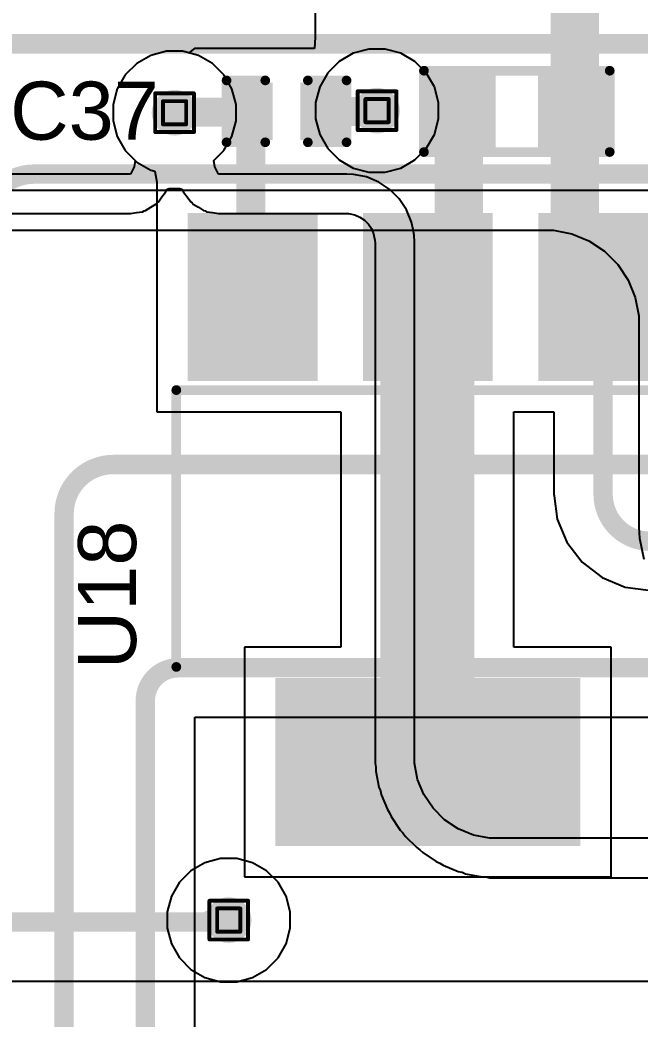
# Model space of a CAD drawing. Header units: inches. Extents: x -5 to 230, y -4 to 159.
# Drawn here: x 35.18 to 43.32, y 53.25 to 66.37 of the extents above; entities that cross this region are included whole.
import ezdxf

# ---------------------------------------------------------------- set-up
doc = ezdxf.new("R2010")
doc.units = ezdxf.units.IN
for name, color, linetype in [('Bottom Layer', 5, 'Continuous'), ('Drill Drawing', 1, 'Continuous'), ('Layer 1', 16, 'Continuous'), ('Layer 2', 76, 'Continuous'), ('Top Layer', 1, 'Continuous'), ('Top Overlay', 2, 'Continuous'), ('Top Paste', 8, 'Continuous'), ('Top Solder', 216, 'Continuous'), ('Via Holes', 16, 'Continuous')]:
    doc.layers.add(name, color=color, linetype=linetype)
doc.styles.add('Arial', font='', dxfattribs={"height": 0.2})
doc.styles.get('Arial').set_extended_font_data('Arial')

# ---------------------------------------------------------------- blocks, each defined once
blk = doc.blocks.new('SOT__223_58')
at = {"layer": 'Top Layer'}
for points in [[(-1.9, 4.05), (1.9, 4.05), (1.9, 2.05), (-1.9, 2.05)], [(-3.05, -2.05), (-1.55, -2.05), (-1.55, -4.05), (-3.05, -4.05)], [(-0.75, -2.05), (0.75, -2.05), (0.75, -4.05), (-0.75, -4.05)], [(1.55, -2.05), (3.05, -2.05), (3.05, -4.05), (1.55, -4.05)]]:
    blk.add_hatch(color=1, dxfattribs=at).paths.add_polyline_path(points)
at = {"layer": 'Top Paste'}
for points in [[(-1.9, 4.05), (1.9, 4.05), (1.9, 2.05), (-1.9, 2.05)], [(-3.05, -2.05), (-1.55, -2.05), (-1.55, -4.05), (-3.05, -4.05)], [(-0.75, -2.05), (0.75, -2.05), (0.75, -4.05), (-0.75, -4.05)], [(1.55, -2.05), (3.05, -2.05), (3.05, -4.05), (1.55, -4.05)]]:
    blk.add_hatch(color=8, dxfattribs=at).paths.add_polyline_path(points)
at = {"layer": 'Top Solder'}
for points in [[(-2.002, 4.152), (2.002, 4.152), (2.002, 1.948), (-2.002, 1.948)], [(-3.152, -1.948), (-1.448, -1.948), (-1.448, -4.152), (-3.152, -4.152)], [(-0.852, -1.948), (0.852, -1.948), (0.852, -4.152), (-0.852, -4.152)], [(1.448, -1.948), (3.152, -1.948), (3.152, -4.152), (1.448, -4.152)]]:
    blk.add_hatch(color=216, dxfattribs=at).paths.add_polyline_path(points)
at = {"layer": 'Top Overlay'}
for points in [[(3.302, 1.803, 0.127, 0.127, 0), (-3.302, 1.803, 0.127, 0.127, 0)], [(-3.302, 1.803, 0.127, 0.127, 0), (-3.302, -1.829, 0.127, 0.127, 0)], [(3.302, 1.803, 0.127, 0.127, 0), (3.302, -1.829, 0.127, 0.127, 0)], [(3.302, -1.829, 0.127, 0.127, 0), (-3.302, -1.829, 0.127, 0.127, 0)], [(-3.226, -3.073, 0.2, 0.2, 0), (-3.353, -2.946, 0.2, 0.2, 0)], [(-3.353, -2.946, 0.2, 0.2, 0), (-3.353, -3.2, 0.2, 0.2, 0)], [(-3.226, -3.073, 0.2, 0.2, 0), (-3.353, -3.2, 0.2, 0.2, 0)]]:
    blk.add_lwpolyline(points, format="xyseb", dxfattribs=at)
for points in [[(-3.334, 1.803, 0.0635, 0.0635, 1), (-3.27, 1.803, 0.0635, 0.0635, 1)], [(-3.334, 1.803, 0.0635, 0.0635, 1), (-3.27, 1.803, 0.0635, 0.0635, 1)], [(3.27, 1.803, 0.0635, 0.0635, 1), (3.334, 1.803, 0.0635, 0.0635, 1)], [(3.27, 1.803, 0.0635, 0.0635, 1), (3.334, 1.803, 0.0635, 0.0635, 1)], [(-3.334, -1.829, 0.0635, 0.0635, 1), (-3.27, -1.829, 0.0635, 0.0635, 1)], [(-3.334, -1.829, 0.0635, 0.0635, 1), (-3.27, -1.829, 0.0635, 0.0635, 1)], [(3.27, -1.829, 0.0635, 0.0635, 1), (3.334, -1.829, 0.0635, 0.0635, 1)], [(3.27, -1.829, 0.0635, 0.0635, 1), (3.334, -1.829, 0.0635, 0.0635, 1)], [(-3.403, -2.946, 0.1, 0.1, 1), (-3.303, -2.946, 0.1, 0.1, 1)], [(-3.403, -2.946, 0.1, 0.1, 1), (-3.303, -2.946, 0.1, 0.1, 1)], [(-3.276, -3.073, 0.1, 0.1, 1), (-3.176, -3.073, 0.1, 0.1, 1)], [(-3.276, -3.073, 0.1, 0.1, 1), (-3.176, -3.073, 0.1, 0.1, 1)], [(-3.403, -3.2, 0.1, 0.1, 1), (-3.303, -3.2, 0.1, 0.1, 1)], [(-3.403, -3.2, 0.1, 0.1, 1), (-3.303, -3.2, 0.1, 0.1, 1)]]:
    blk.add_lwpolyline(points, format="xyseb", close=True, dxfattribs=at)
blk = doc.blocks.new('R___0603_101')
at = {"layer": 'Top Layer'}
for points in [[(-0.381, 0.4445), (-0.381, -0.4445), (-1.143, -0.4445), (-1.143, 0.4445)], [(1.143, 0.4445), (1.143, -0.4445), (0.381, -0.4445), (0.381, 0.4445)]]:
    blk.add_hatch(color=1, dxfattribs=at).paths.add_polyline_path(points)
at = {"layer": 'Top Paste'}
for points in [[(-0.381, 0.4445), (-0.381, -0.4445), (-1.143, -0.4445), (-1.143, 0.4445)], [(1.143, 0.4445), (1.143, -0.4445), (0.381, -0.4445), (0.381, 0.4445)]]:
    blk.add_hatch(color=8, dxfattribs=at).paths.add_polyline_path(points)
at = {"layer": 'Top Solder'}
for points in [[(-0.2794, 0.5461), (-0.2794, -0.5461), (-1.2446, -0.5461), (-1.2446, 0.5461)], [(1.2446, 0.5461), (1.2446, -0.5461), (0.2794, -0.5461), (0.2794, 0.5461)]]:
    blk.add_hatch(color=216, dxfattribs=at).paths.add_polyline_path(points)
at = {"layer": 'Top Overlay'}
for points in [[(-1.2192, -0.5334, 0.127, 0.127, 0), (-1.2192, 0.5334, 0.127, 0.127, 0)], [(-1.2192, 0.5334, 0.127, 0.127, 0), (1.2192, 0.5334, 0.127, 0.127, 0)], [(1.2192, -0.5334, 0.127, 0.127, 0), (1.2192, 0.5334, 0.127, 0.127, 0)], [(-1.2192, -0.5334, 0.127, 0.127, 0), (1.2192, -0.5334, 0.127, 0.127, 0)]]:
    blk.add_lwpolyline(points, format="xyseb", dxfattribs=at)
for points in [[(-1.25095, 0.5334, 0.0635, 0.0635, 1), (-1.18745, 0.5334, 0.0635, 0.0635, 1)], [(-1.25095, 0.5334, 0.0635, 0.0635, 1), (-1.18745, 0.5334, 0.0635, 0.0635, 1)], [(1.18745, 0.5334, 0.0635, 0.0635, 1), (1.25095, 0.5334, 0.0635, 0.0635, 1)], [(1.18745, 0.5334, 0.0635, 0.0635, 1), (1.25095, 0.5334, 0.0635, 0.0635, 1)], [(-1.25095, -0.5334, 0.0635, 0.0635, 1), (-1.18745, -0.5334, 0.0635, 0.0635, 1)], [(-1.25095, -0.5334, 0.0635, 0.0635, 1), (-1.18745, -0.5334, 0.0635, 0.0635, 1)], [(1.18745, -0.5334, 0.0635, 0.0635, 1), (1.25095, -0.5334, 0.0635, 0.0635, 1)], [(1.18745, -0.5334, 0.0635, 0.0635, 1), (1.25095, -0.5334, 0.0635, 0.0635, 1)]]:
    blk.add_lwpolyline(points, format="xyseb", close=True, dxfattribs=at)
blk = doc.blocks.new('C___0402_226')
at = {"layer": 'Top Layer'}
for points in [[(-0.699, -0.318), (-0.699, 0.318), (-0.241, 0.318), (-0.241, -0.318)], [(0.241, -0.318), (0.241, 0.318), (0.699, 0.318), (0.699, -0.318)]]:
    blk.add_hatch(color=1, dxfattribs=at).paths.add_polyline_path(points)
at = {"layer": 'Top Paste'}
for points in [[(-0.699, -0.318), (-0.699, 0.318), (-0.241, 0.318), (-0.241, -0.318)], [(0.241, -0.318), (0.241, 0.318), (0.699, 0.318), (0.699, -0.318)]]:
    blk.add_hatch(color=8, dxfattribs=at).paths.add_polyline_path(points)
at = {"layer": 'Top Solder'}
for points in [[(-0.758, -0.377), (-0.758, 0.377), (-0.181, 0.377), (-0.181, -0.377)], [(0.181, -0.377), (0.181, 0.377), (0.758, 0.377), (0.758, -0.377)]]:
    blk.add_hatch(color=216, dxfattribs=at).paths.add_polyline_path(points)
at = {"layer": 'Top Overlay'}
for points in [[(-0.787, -0.406, 0.127, 0.127, 0), (-0.787, 0.406, 0.127, 0.127, 0)], [(-0.787, 0.406, 0.127, 0.127, 0), (-0.279, 0.406, 0.127, 0.127, 0)], [(0.279, 0.406, 0.127, 0.127, 0), (0.787, 0.406, 0.127, 0.127, 0)], [(0.787, -0.406, 0.127, 0.127, 0), (0.787, 0.406, 0.127, 0.127, 0)], [(-0.787, -0.406, 0.127, 0.127, 0), (-0.279, -0.406, 0.127, 0.127, 0)], [(0.279, -0.406, 0.127, 0.127, 0), (0.787, -0.406, 0.127, 0.127, 0)]]:
    blk.add_lwpolyline(points, format="xyseb", dxfattribs=at)
for points in [[(-0.819, 0.406, 0.0635, 0.0635, 1), (-0.756, 0.406, 0.0635, 0.0635, 1)], [(-0.819, 0.406, 0.0635, 0.0635, 1), (-0.756, 0.406, 0.0635, 0.0635, 1)], [(-0.311, 0.406, 0.0635, 0.0635, 1), (-0.248, 0.406, 0.0635, 0.0635, 1)], [(0.248, 0.406, 0.0635, 0.0635, 1), (0.311, 0.406, 0.0635, 0.0635, 1)], [(0.756, 0.406, 0.0635, 0.0635, 1), (0.819, 0.406, 0.0635, 0.0635, 1)], [(0.756, 0.406, 0.0635, 0.0635, 1), (0.819, 0.406, 0.0635, 0.0635, 1)], [(-0.819, -0.406, 0.0635, 0.0635, 1), (-0.756, -0.406, 0.0635, 0.0635, 1)], [(-0.819, -0.406, 0.0635, 0.0635, 1), (-0.756, -0.406, 0.0635, 0.0635, 1)], [(-0.311, -0.406, 0.0635, 0.0635, 1), (-0.248, -0.406, 0.0635, 0.0635, 1)], [(0.248, -0.406, 0.0635, 0.0635, 1), (0.311, -0.406, 0.0635, 0.0635, 1)], [(0.756, -0.406, 0.0635, 0.0635, 1), (0.819, -0.406, 0.0635, 0.0635, 1)], [(0.756, -0.406, 0.0635, 0.0635, 1), (0.819, -0.406, 0.0635, 0.0635, 1)]]:
    blk.add_lwpolyline(points, format="xyseb", close=True, dxfattribs=at)

msp = doc.modelspace()

# ---------------------------------------------------------------- hatches: boundary and pattern name
at = {"layer": 'Bottom Layer'}
h = msp.add_hatch(color=5, dxfattribs=at)
edge = h.paths.add_edge_path()
edge.add_arc((39.869, 65.178), 0.3, 0, 360)
h = msp.add_hatch(color=5, dxfattribs=at)
edge = h.paths.add_edge_path()
edge.add_arc((37.211, 65.151), 0.3, 0, 360)
h = msp.add_hatch(color=5, dxfattribs=at)
edge = h.paths.add_edge_path()
edge.add_arc((37.922, 54.559), 0.3, 0, 360)
at = {"layer": 'Layer 1'}
h = msp.add_hatch(color=16, dxfattribs=at)
edge = h.paths.add_edge_path()
edge.add_arc((39.869, 65.178), 0.3, 0, 360)
h = msp.add_hatch(color=16, dxfattribs=at)
edge = h.paths.add_edge_path()
edge.add_arc((37.211, 65.151), 0.3, 0, 360)
h = msp.add_hatch(color=16, dxfattribs=at)
edge = h.paths.add_edge_path()
edge.add_arc((37.922, 54.559), 0.3, 0, 360)
at = {"layer": 'Layer 2'}
h = msp.add_hatch(color=76, dxfattribs=at)
edge = h.paths.add_edge_path()
edge.add_arc((39.869, 65.178), 0.3, 0, 360)
h = msp.add_hatch(color=76, dxfattribs=at)
edge = h.paths.add_edge_path()
edge.add_arc((37.211, 65.151), 0.3, 0, 360)
h = msp.add_hatch(color=76, dxfattribs=at)
edge = h.paths.add_edge_path()
edge.add_arc((37.922, 54.559), 0.3, 0, 360)
at = {"layer": 'Top Layer'}
h = msp.add_hatch(color=1, dxfattribs=at)
edge = h.paths.add_edge_path()
edge.add_arc((39.869, 65.178), 0.3, 0, 360)
h = msp.add_hatch(color=1, dxfattribs=at)
edge = h.paths.add_edge_path()
edge.add_arc((37.211, 65.151), 0.3, 0, 360)
msp.add_hatch(color=1, dxfattribs=at).paths.add_polyline_path([(39.911, 56.633), (41.145, 56.633), (41.145, 62.733), (39.911, 62.733)])
h = msp.add_hatch(color=1, dxfattribs=at)
edge = h.paths.add_edge_path()
edge.add_arc((37.922, 54.559), 0.3, 0, 360)
at = {"layer": 'Via Holes'}
h = msp.add_hatch(color=7, dxfattribs=at)
edge = h.paths.add_edge_path()
edge.add_arc((37.211, 65.151), 0.15, 0, 360)
h = msp.add_hatch(color=7, dxfattribs=at)
edge = h.paths.add_edge_path()
edge.add_arc((39.869, 65.178), 0.15, 0, 360)
h = msp.add_hatch(color=7, dxfattribs=at)
edge = h.paths.add_edge_path()
edge.add_arc((37.922, 54.559), 0.15, 0, 360)

# ---------------------------------------------------------------- linework, layer by layer
at = {"layer": 'Bottom Layer'}
for p, q in [((37.475, 51.317), (37.475, 57.222)), ((37.475, 57.222), (47.062, 57.222))]:
    msp.add_line(p, q, dxfattribs=at)
for points in [[(34.278, 66.055, 0.254, 0.254, 0), (68.756, 66.055, 0.254, 0.254, 0)], [(34.696, 63.674, 0.254, 0.254, -0.414214), (35.368, 64.346, 0.254, 0.254, 0)], [(35.368, 64.346, 0.254, 0.254, 0), (65.024, 64.346, 0.254, 0.254, 0)], [(35.761, 59.891, 0.254, 0.254, -0.414214), (36.406, 60.536, 0.254, 0.254, 0)], [(36.406, 60.536, 0.254, 0.254, 0), (46.03, 60.536, 0.254, 0.254, 0)], [(35.761, 50.823, 0.254, 0.254, 0), (35.761, 59.891, 0.254, 0.254, 0)], [(36.827, 57.437, 0.254, 0.254, -0.414214), (37.259, 57.869, 0.254, 0.254, 0)], [(37.259, 57.869, 0.254, 0.254, 0), (54.239, 57.869, 0.254, 0.254, 0)], [(36.827, 50.823, 0.254, 0.254, 0), (36.827, 57.437, 0.254, 0.254, 0)]]:
    msp.add_lwpolyline(points, format="xyseb", dxfattribs=at)
for points in [[(35.305, 64.346, 0.127, 0.127, 1), (35.432, 64.346, 0.127, 0.127, 1)], [(35.305, 64.346, 0.127, 0.127, 1), (35.432, 64.346, 0.127, 0.127, 1)], [(36.343, 60.536, 0.127, 0.127, 1), (36.47, 60.536, 0.127, 0.127, 1)], [(36.343, 60.536, 0.127, 0.127, 1), (36.47, 60.536, 0.127, 0.127, 1)], [(35.698, 59.891, 0.127, 0.127, 1), (35.825, 59.891, 0.127, 0.127, 1)], [(35.698, 59.891, 0.127, 0.127, 1), (35.825, 59.891, 0.127, 0.127, 1)], [(37.196, 57.869, 0.127, 0.127, 1), (37.323, 57.869, 0.127, 0.127, 1)], [(37.196, 57.869, 0.127, 0.127, 1), (37.323, 57.869, 0.127, 0.127, 1)], [(36.764, 57.437, 0.127, 0.127, 1), (36.891, 57.437, 0.127, 0.127, 1)], [(36.764, 57.437, 0.127, 0.127, 1), (36.891, 57.437, 0.127, 0.127, 1)]]:
    msp.add_lwpolyline(points, format="xyseb", close=True, dxfattribs=at)
at = {"layer": 'Drill Drawing'}
for points in [[(36.957, 65.405, 0.0508, 0.0508, 0), (37.465, 65.405, 0.0508, 0.0508, 0)], [(36.957, 64.897, 0.0508, 0.0508, 0), (36.957, 65.405, 0.0508, 0.0508, 0)], [(37.465, 64.897, 0.0508, 0.0508, 0), (37.465, 65.405, 0.0508, 0.0508, 0)], [(39.615, 65.432, 0.0508, 0.0508, 0), (40.123, 65.432, 0.0508, 0.0508, 0)], [(39.615, 64.924, 0.0508, 0.0508, 0), (39.615, 65.432, 0.0508, 0.0508, 0)], [(39.716, 65.331, 0.0508, 0.0508, 0), (40.021, 65.331, 0.0508, 0.0508, 0)], [(39.716, 65.026, 0.0508, 0.0508, 0), (39.716, 65.331, 0.0508, 0.0508, 0)], [(40.021, 65.026, 0.0508, 0.0508, 0), (40.021, 65.331, 0.0508, 0.0508, 0)], [(40.123, 64.924, 0.0508, 0.0508, 0), (40.123, 65.432, 0.0508, 0.0508, 0)], [(37.059, 65.303, 0.0508, 0.0508, 0), (37.363, 65.303, 0.0508, 0.0508, 0)], [(37.059, 64.999, 0.0508, 0.0508, 0), (37.059, 65.303, 0.0508, 0.0508, 0)], [(37.363, 64.999, 0.0508, 0.0508, 0), (37.363, 65.303, 0.0508, 0.0508, 0)], [(37.059, 64.999, 0.0508, 0.0508, 0), (37.363, 64.999, 0.0508, 0.0508, 0)], [(39.615, 64.924, 0.0508, 0.0508, 0), (40.123, 64.924, 0.0508, 0.0508, 0)], [(39.716, 65.026, 0.0508, 0.0508, 0), (40.021, 65.026, 0.0508, 0.0508, 0)], [(36.957, 64.897, 0.0508, 0.0508, 0), (37.465, 64.897, 0.0508, 0.0508, 0)], [(37.668, 54.813, 0.0508, 0.0508, 0), (38.176, 54.813, 0.0508, 0.0508, 0)], [(37.668, 54.305, 0.0508, 0.0508, 0), (37.668, 54.813, 0.0508, 0.0508, 0)], [(38.176, 54.305, 0.0508, 0.0508, 0), (38.176, 54.813, 0.0508, 0.0508, 0)], [(37.77, 54.712, 0.0508, 0.0508, 0), (38.075, 54.712, 0.0508, 0.0508, 0)], [(37.77, 54.407, 0.0508, 0.0508, 0), (37.77, 54.712, 0.0508, 0.0508, 0)], [(38.075, 54.407, 0.0508, 0.0508, 0), (38.075, 54.712, 0.0508, 0.0508, 0)], [(37.668, 54.305, 0.0508, 0.0508, 0), (38.176, 54.305, 0.0508, 0.0508, 0)], [(37.77, 54.407, 0.0508, 0.0508, 0), (38.075, 54.407, 0.0508, 0.0508, 0)]]:
    msp.add_lwpolyline(points, format="xyseb", dxfattribs=at)
for points in [[(36.944, 65.405, 0.0254, 0.0254, 1), (36.97, 65.405, 0.0254, 0.0254, 1)], [(36.944, 65.405, 0.0254, 0.0254, 1), (36.97, 65.405, 0.0254, 0.0254, 1)], [(37.452, 65.405, 0.0254, 0.0254, 1), (37.478, 65.405, 0.0254, 0.0254, 1)], [(37.452, 65.405, 0.0254, 0.0254, 1), (37.478, 65.405, 0.0254, 0.0254, 1)], [(39.602, 65.432, 0.0254, 0.0254, 1), (39.628, 65.432, 0.0254, 0.0254, 1)], [(39.602, 65.432, 0.0254, 0.0254, 1), (39.628, 65.432, 0.0254, 0.0254, 1)], [(39.704, 65.331, 0.0254, 0.0254, 1), (39.729, 65.331, 0.0254, 0.0254, 1)], [(39.704, 65.331, 0.0254, 0.0254, 1), (39.729, 65.331, 0.0254, 0.0254, 1)], [(40.009, 65.331, 0.0254, 0.0254, 1), (40.034, 65.331, 0.0254, 0.0254, 1)], [(40.009, 65.331, 0.0254, 0.0254, 1), (40.034, 65.331, 0.0254, 0.0254, 1)], [(40.11, 65.432, 0.0254, 0.0254, 1), (40.136, 65.432, 0.0254, 0.0254, 1)], [(40.11, 65.432, 0.0254, 0.0254, 1), (40.136, 65.432, 0.0254, 0.0254, 1)], [(37.046, 65.303, 0.0254, 0.0254, 1), (37.071, 65.303, 0.0254, 0.0254, 1)], [(37.046, 65.303, 0.0254, 0.0254, 1), (37.071, 65.303, 0.0254, 0.0254, 1)], [(37.351, 65.303, 0.0254, 0.0254, 1), (37.376, 65.303, 0.0254, 0.0254, 1)], [(37.351, 65.303, 0.0254, 0.0254, 1), (37.376, 65.303, 0.0254, 0.0254, 1)], [(37.046, 64.999, 0.0254, 0.0254, 1), (37.071, 64.999, 0.0254, 0.0254, 1)], [(37.046, 64.999, 0.0254, 0.0254, 1), (37.071, 64.999, 0.0254, 0.0254, 1)], [(37.351, 64.999, 0.0254, 0.0254, 1), (37.376, 64.999, 0.0254, 0.0254, 1)], [(37.351, 64.999, 0.0254, 0.0254, 1), (37.376, 64.999, 0.0254, 0.0254, 1)], [(39.602, 64.924, 0.0254, 0.0254, 1), (39.628, 64.924, 0.0254, 0.0254, 1)], [(39.602, 64.924, 0.0254, 0.0254, 1), (39.628, 64.924, 0.0254, 0.0254, 1)], [(39.704, 65.026, 0.0254, 0.0254, 1), (39.729, 65.026, 0.0254, 0.0254, 1)], [(39.704, 65.026, 0.0254, 0.0254, 1), (39.729, 65.026, 0.0254, 0.0254, 1)], [(40.009, 65.026, 0.0254, 0.0254, 1), (40.034, 65.026, 0.0254, 0.0254, 1)], [(40.009, 65.026, 0.0254, 0.0254, 1), (40.034, 65.026, 0.0254, 0.0254, 1)], [(40.11, 64.924, 0.0254, 0.0254, 1), (40.136, 64.924, 0.0254, 0.0254, 1)], [(40.11, 64.924, 0.0254, 0.0254, 1), (40.136, 64.924, 0.0254, 0.0254, 1)], [(36.944, 64.897, 0.0254, 0.0254, 1), (36.97, 64.897, 0.0254, 0.0254, 1)], [(36.944, 64.897, 0.0254, 0.0254, 1), (36.97, 64.897, 0.0254, 0.0254, 1)], [(37.452, 64.897, 0.0254, 0.0254, 1), (37.478, 64.897, 0.0254, 0.0254, 1)], [(37.452, 64.897, 0.0254, 0.0254, 1), (37.478, 64.897, 0.0254, 0.0254, 1)], [(37.656, 54.813, 0.0254, 0.0254, 1), (37.681, 54.813, 0.0254, 0.0254, 1)], [(37.656, 54.813, 0.0254, 0.0254, 1), (37.681, 54.813, 0.0254, 0.0254, 1)], [(38.163, 54.813, 0.0254, 0.0254, 1), (38.189, 54.813, 0.0254, 0.0254, 1)], [(38.163, 54.813, 0.0254, 0.0254, 1), (38.189, 54.813, 0.0254, 0.0254, 1)], [(37.757, 54.712, 0.0254, 0.0254, 1), (37.782, 54.712, 0.0254, 0.0254, 1)], [(37.757, 54.712, 0.0254, 0.0254, 1), (37.782, 54.712, 0.0254, 0.0254, 1)], [(38.062, 54.712, 0.0254, 0.0254, 1), (38.087, 54.712, 0.0254, 0.0254, 1)], [(38.062, 54.712, 0.0254, 0.0254, 1), (38.087, 54.712, 0.0254, 0.0254, 1)], [(37.656, 54.305, 0.0254, 0.0254, 1), (37.681, 54.305, 0.0254, 0.0254, 1)], [(37.656, 54.305, 0.0254, 0.0254, 1), (37.681, 54.305, 0.0254, 0.0254, 1)], [(37.757, 54.407, 0.0254, 0.0254, 1), (37.782, 54.407, 0.0254, 0.0254, 1)], [(37.757, 54.407, 0.0254, 0.0254, 1), (37.782, 54.407, 0.0254, 0.0254, 1)], [(38.062, 54.407, 0.0254, 0.0254, 1), (38.087, 54.407, 0.0254, 0.0254, 1)], [(38.062, 54.407, 0.0254, 0.0254, 1), (38.087, 54.407, 0.0254, 0.0254, 1)], [(38.163, 54.305, 0.0254, 0.0254, 1), (38.189, 54.305, 0.0254, 0.0254, 1)], [(38.163, 54.305, 0.0254, 0.0254, 1), (38.189, 54.305, 0.0254, 0.0254, 1)]]:
    msp.add_lwpolyline(points, format="xyseb", close=True, dxfattribs=at)
at = {"layer": 'Layer 1'}
for p, q in [((36.899, 65.904), (36.715, 65.798)), ((37.105, 65.959), (36.899, 65.904)), ((37.317, 65.959), (37.105, 65.959)), ((37.523, 65.904), (37.317, 65.959)), ((37.707, 65.798), (37.523, 65.904)), ((36.715, 65.798), (36.564, 65.647)), ((37.858, 65.647), (37.707, 65.798)), ((36.564, 65.647), (36.458, 65.463)), ((37.964, 65.463), (37.858, 65.647)), ((36.458, 65.463), (36.403, 65.257)), ((38.019, 65.257), (37.964, 65.463)), ((36.403, 65.257), (36.403, 65.045)), ((38.019, 65.045), (38.019, 65.257)), ((36.403, 65.045), (36.458, 64.839)), ((37.964, 64.839), (38.019, 65.045)), ((36.458, 64.839), (36.564, 64.655)), ((37.858, 64.655), (37.964, 64.839)), ((36.564, 64.655), (36.695, 64.524)), ((37.727, 64.524), (37.858, 64.655)), ((36.682, 64.441), (36.633, 64.346)), ((36.695, 64.524), (36.682, 64.441)), ((37.74, 64.441), (37.727, 64.524)), ((37.789, 64.346), (37.74, 64.441)), ((36.633, 64.346), (-2.982, 64.346)), ((39.472, 64.346), (37.789, 64.346)), ((39.559, 64.342), (39.472, 64.346)), ((39.73, 64.308), (39.559, 64.342)), ((39.891, 64.241), (39.73, 64.308)), ((37.114, 64.148), (37.142, 64.157)), ((37.142, 64.157), (37.28, 64.157)), ((37.28, 64.157), (37.308, 64.148)), ((40.036, 64.145), (39.891, 64.241)), ((36.999, 63.98), (37.044, 64.046)), ((37.044, 64.046), (37.093, 64.109)), ((37.093, 64.109), (37.114, 64.148)), ((37.308, 64.148), (37.329, 64.109)), ((37.329, 64.109), (37.378, 64.046)), ((37.378, 64.046), (37.423, 63.98)), ((40.159, 64.021), (40.036, 64.145)), ((36.831, 63.868), (36.898, 63.912)), ((36.898, 63.912), (36.967, 63.951)), ((36.967, 63.951), (36.981, 63.968)), ((36.981, 63.968), (36.999, 63.98)), ((37.423, 63.98), (37.441, 63.968)), ((37.441, 63.968), (37.455, 63.951)), ((37.455, 63.951), (37.524, 63.912)), ((37.524, 63.912), (37.591, 63.868)), ((40.256, 63.876), (40.159, 64.021)), ((-2.982, 63.828), (36.633, 63.828)), ((36.633, 63.828), (36.711, 63.844)), ((36.711, 63.844), (36.791, 63.853)), ((36.791, 63.853), (36.81, 63.863)), ((36.81, 63.863), (36.831, 63.868)), ((37.591, 63.868), (37.612, 63.863)), ((37.612, 63.863), (37.631, 63.853)), ((37.631, 63.853), (37.711, 63.844)), ((37.711, 63.844), (37.789, 63.828)), ((37.789, 63.828), (39.459, 63.828)), ((39.459, 63.828), (39.495, 63.827)), ((39.495, 63.827), (39.579, 63.81)), ((39.579, 63.81), (39.645, 63.782)), ((39.645, 63.782), (39.705, 63.742)), ((40.322, 63.715), (40.256, 63.876)), ((39.705, 63.742), (39.756, 63.691)), ((39.756, 63.691), (39.797, 63.631)), ((39.797, 63.631), (39.824, 63.564)), ((40.341, 63.621), (40.322, 63.715)), ((39.824, 63.564), (39.833, 63.52)), ((39.833, 63.52), (39.833, 63.52)), ((39.833, 63.52), (39.841, 63.481)), ((40.356, 63.544), (40.341, 63.621)), ((40.361, 63.457), (40.356, 63.544)), ((39.841, 63.481), (39.843, 63.445)), ((39.843, 63.445), (39.843, 56.723)), ((40.361, 56.723), (40.361, 63.457)), ((40.361, 63.457), (40.361, 63.457)), ((40.361, 63.457), (40.361, 63.457)), ((40.361, 63.457), (40.361, 63.457)), ((39.843, 56.723), (39.843, 56.616)), ((40.361, 56.616), (40.361, 56.723)), ((39.843, 56.616), (39.853, 56.566)), ((39.853, 56.566), (39.853, 56.515)), ((40.402, 56.405), (40.361, 56.616)), ((39.853, 56.515), (39.894, 56.304)), ((39.894, 56.304), (39.914, 56.257)), ((40.485, 56.207), (40.402, 56.405)), ((39.914, 56.257), (39.924, 56.207)), ((39.924, 56.207), (40.006, 56.008)), ((40.604, 56.028), (40.485, 56.207)), ((40.756, 55.876), (40.604, 56.028)), ((40.006, 56.008), (40.034, 55.966)), ((40.034, 55.966), (40.054, 55.919)), ((40.054, 55.919), (40.173, 55.74)), ((40.934, 55.757), (40.756, 55.876)), ((41.133, 55.675), (40.934, 55.757)), ((40.173, 55.74), (40.209, 55.704)), ((40.209, 55.704), (40.238, 55.662)), ((40.238, 55.662), (40.39, 55.51)), ((41.344, 55.633), (41.133, 55.675)), ((41.451, 55.633), (41.344, 55.633)), ((49.994, 55.633), (41.451, 55.633)), ((40.39, 55.51), (40.432, 55.482)), ((40.432, 55.482), (40.468, 55.446)), ((40.468, 55.446), (40.647, 55.326)), ((40.647, 55.326), (40.694, 55.307)), ((40.694, 55.307), (40.736, 55.278)), ((40.736, 55.278), (40.935, 55.196)), ((40.935, 55.196), (40.985, 55.186)), ((40.985, 55.186), (41.032, 55.167)), ((41.032, 55.167), (41.243, 55.125)), ((41.243, 55.125), (41.294, 55.125)), ((41.294, 55.125), (41.344, 55.115)), ((41.344, 55.115), (41.451, 55.115)), ((41.451, 55.115), (49.994, 55.115))]:
    msp.add_line(p, q, dxfattribs=at)
at = {"layer": 'Layer 2'}
for p, q in [((39.557, 65.931), (39.373, 65.825)), ((39.762, 65.986), (39.557, 65.931)), ((39.975, 65.986), (39.762, 65.986)), ((40.181, 65.931), (39.975, 65.986)), ((40.365, 65.825), (40.181, 65.931)), ((39.373, 65.825), (39.222, 65.674)), ((40.515, 65.674), (40.365, 65.825)), ((39.222, 65.674), (39.116, 65.49)), ((40.622, 65.49), (40.515, 65.674)), ((39.116, 65.49), (39.061, 65.285)), ((40.677, 65.285), (40.622, 65.49)), ((39.061, 65.285), (39.061, 65.072)), ((40.677, 65.072), (40.677, 65.285)), ((39.061, 65.072), (39.116, 64.866)), ((40.622, 64.866), (40.677, 65.072)), ((39.116, 64.866), (39.222, 64.682)), ((40.515, 64.682), (40.622, 64.866)), ((39.222, 64.682), (39.373, 64.532)), ((40.365, 64.532), (40.515, 64.682)), ((39.373, 64.532), (39.557, 64.425)), ((39.557, 64.425), (39.762, 64.37)), ((39.975, 64.37), (40.181, 64.425)), ((40.181, 64.425), (40.365, 64.532)), ((39.762, 64.37), (39.975, 64.37)), ((62.199, 64.129), (20.156, 64.129)), ((20.156, 63.611), (42.06, 63.611)), ((42.06, 63.611), (42.183, 63.611)), ((42.183, 63.611), (42.424, 63.563)), ((42.424, 63.563), (42.651, 63.469)), ((42.651, 63.469), (42.855, 63.333)), ((42.855, 63.333), (43.029, 63.159)), ((43.029, 63.159), (43.165, 62.955)), ((43.165, 62.955), (43.259, 62.728)), ((43.259, 62.728), (43.307, 62.487)), ((43.307, 62.487), (43.307, 62.364)), ((43.307, 62.364), (43.307, 62.364)), ((43.307, 62.364), (43.307, 59.708)), ((43.307, 59.708), (43.314, 59.568)), ((43.314, 59.568), (43.369, 59.294)), ((37.816, 55.367), (37.61, 55.312)), ((38.029, 55.367), (37.816, 55.367)), ((38.234, 55.312), (38.029, 55.367)), ((37.61, 55.312), (37.426, 55.206)), ((38.418, 55.206), (38.234, 55.312)), ((37.426, 55.206), (37.276, 55.055)), ((38.569, 55.055), (38.418, 55.206)), ((37.276, 55.055), (37.169, 54.871)), ((38.675, 54.871), (38.569, 55.055)), ((37.169, 54.871), (37.114, 54.666)), ((38.73, 54.666), (38.675, 54.871)), ((37.114, 54.666), (37.114, 54.453)), ((38.73, 54.453), (38.73, 54.666)), ((37.114, 54.453), (37.169, 54.247)), ((38.675, 54.247), (38.73, 54.453)), ((37.169, 54.247), (37.276, 54.063)), ((38.569, 54.063), (38.675, 54.247)), ((37.276, 54.063), (37.426, 53.913)), ((38.418, 53.913), (38.569, 54.063)), ((37.426, 53.913), (37.61, 53.806)), ((37.61, 53.806), (37.816, 53.751)), ((38.029, 53.751), (38.234, 53.806)), ((38.234, 53.806), (38.418, 53.913)), ((37.816, 53.751), (38.029, 53.751))]:
    msp.add_line(p, q, dxfattribs=at)
at = {"layer": 'Top Layer'}
for p, q in [((39.058, 68.259), (39.058, 66.143)), ((39.058, 66.143), (39.049, 65.995)), ((39.058, 66.143), (39.058, 66.143)), ((37.474, 65.995), (37.399, 65.937)), ((39.049, 65.995), (37.474, 65.995)), ((37.474, 65.995), (37.474, 65.995)), ((36.899, 65.904), (36.715, 65.798)), ((37.105, 65.959), (36.899, 65.904)), ((37.317, 65.959), (37.105, 65.959)), ((37.399, 65.937), (37.317, 65.959)), ((36.715, 65.798), (36.564, 65.647)), ((36.564, 65.647), (36.458, 65.463)), ((36.458, 65.463), (36.403, 65.257)), ((36.403, 65.257), (36.403, 65.045)), ((36.403, 65.045), (36.458, 64.839)), ((36.458, 64.839), (36.564, 64.655)), ((36.564, 64.655), (36.715, 64.504)), ((36.715, 64.504), (36.899, 64.398)), ((36.899, 64.398), (36.954, 64.383)), ((36.954, 64.383), (36.978, 64.241)), ((36.978, 64.241), (36.978, 64.241)), ((36.978, 64.241), (36.978, 61.225)), ((36.978, 61.225), (39.393, 61.225)), ((39.393, 61.225), (39.393, 58.141)), ((41.663, 58.141), (41.663, 61.225)), ((41.663, 61.225), (42.189, 61.225)), ((42.189, 61.225), (42.189, 60.147)), ((42.189, 60.147), (42.193, 60.123)), ((42.193, 60.123), (42.233, 59.82)), ((42.233, 59.82), (42.36, 59.515)), ((42.36, 59.515), (42.56, 59.254)), ((42.56, 59.254), (42.822, 59.053)), ((42.822, 59.053), (43.127, 58.926)), ((43.127, 58.926), (43.43, 58.887)), ((39.393, 58.141), (38.128, 58.141)), ((38.128, 58.141), (38.128, 55.125)), ((42.944, 58.141), (41.663, 58.141)), ((42.944, 55.125), (42.944, 58.141)), ((38.128, 55.125), (42.944, 55.125)), ((47.015, 53.752), (32.625, 53.752))]:
    msp.add_line(p, q, dxfattribs=at)
for points in [[(42.466, 65.169, 0.635, 0.635, 0), (42.466, 67.201, 0.635, 0.635, 0)], [(40.942, 63.165, 0.635, 0.635, 0), (40.942, 65.169, 0.635, 0.635, 0)], [(42.466, 63.077, 0.635, 0.635, 0), (42.466, 65.169, 0.635, 0.635, 0)], [(37.211, 65.151, 0.381, 0.381, 0), (37.22, 65.16, 0.381, 0.381, 0)], [(37.22, 65.16, 0.381, 0.381, 0), (38.202, 65.16, 0.381, 0.381, 0)], [(38.202, 65.16, 0.381, 0.381, 0), (38.211, 65.169, 0.381, 0.381, 0)], [(38.211, 62.758, 0.381, 0.381, 0), (38.211, 65.169, 0.381, 0.381, 0)], [(39.15, 65.169, 0.381, 0.381, 0), (39.869, 65.169, 0.381, 0.381, 0)], [(40.942, 63.165, 0.635, 0.635, -0.414214), (40.511, 62.733, 0.635, 0.635, 0)], [(42.811, 62.733, 0.635, 0.635, -0.414214), (42.466, 63.077, 0.635, 0.635, 0)], [(38.236, 62.733, 0.254, 0.254, -0.414214), (38.211, 62.758, 0.254, 0.254, 0)], [(42.836, 60.147, 0.254, 0.254, 0), (42.836, 62.733, 0.254, 0.254, 0)], [(43.454, 59.529, 0.254, 0.254, -0.414214), (42.836, 60.147, 0.254, 0.254, 0)], [(33.274, 54.533, 0.254, 0.254, 0), (37.642, 54.533, 0.254, 0.254, 0)], [(37.668, 54.559, 0.254, 0.254, -0.414214), (37.642, 54.533, 0.254, 0.254, 0)], [(37.642, 54.533, 0.254, 0.254, 0), (37.922, 54.533, 0.254, 0.254, 0)]]:
    msp.add_lwpolyline(points, format="xyseb", dxfattribs=at)
for points in [[(40.784, 65.169, 0.318, 0.318, 1), (41.101, 65.169, 0.318, 0.318, 1)], [(42.308, 65.169, 0.318, 0.318, 1), (42.625, 65.169, 0.318, 0.318, 1)], [(42.308, 65.169, 0.318, 0.318, 1), (42.625, 65.169, 0.318, 0.318, 1)], [(37.116, 65.151, 0.191, 0.191, 1), (37.306, 65.151, 0.191, 0.191, 1)], [(37.125, 65.16, 0.191, 0.191, 1), (37.315, 65.16, 0.191, 0.191, 1)], [(37.125, 65.16, 0.191, 0.191, 1), (37.315, 65.16, 0.191, 0.191, 1)], [(38.106, 65.16, 0.191, 0.191, 1), (38.297, 65.16, 0.191, 0.191, 1)], [(38.106, 65.16, 0.191, 0.191, 1), (38.297, 65.16, 0.191, 0.191, 1)], [(38.115, 65.169, 0.191, 0.191, 1), (38.306, 65.169, 0.191, 0.191, 1)], [(38.115, 65.169, 0.191, 0.191, 1), (38.306, 65.169, 0.191, 0.191, 1)], [(39.055, 65.169, 0.191, 0.191, 1), (39.246, 65.169, 0.191, 0.191, 1)], [(39.774, 65.169, 0.191, 0.191, 1), (39.964, 65.169, 0.191, 0.191, 1)], [(40.784, 63.165, 0.318, 0.318, 1), (41.101, 63.165, 0.318, 0.318, 1)], [(40.784, 63.165, 0.318, 0.318, 1), (41.101, 63.165, 0.318, 0.318, 1)], [(42.308, 63.077, 0.318, 0.318, 1), (42.625, 63.077, 0.318, 0.318, 1)], [(42.308, 63.077, 0.318, 0.318, 1), (42.625, 63.077, 0.318, 0.318, 1)], [(40.352, 62.733, 0.318, 0.318, 1), (40.669, 62.733, 0.318, 0.318, 1)], [(42.652, 62.733, 0.318, 0.318, 1), (42.969, 62.733, 0.318, 0.318, 1)], [(38.115, 62.758, 0.191, 0.191, 1), (38.306, 62.758, 0.191, 0.191, 1)], [(38.147, 62.758, 0.127, 0.127, 1), (38.274, 62.758, 0.127, 0.127, 1)], [(38.173, 62.733, 0.127, 0.127, 1), (38.3, 62.733, 0.127, 0.127, 1)], [(42.773, 62.733, 0.127, 0.127, 1), (42.9, 62.733, 0.127, 0.127, 1)], [(42.773, 60.147, 0.127, 0.127, 1), (42.9, 60.147, 0.127, 0.127, 1)], [(42.773, 60.147, 0.127, 0.127, 1), (42.9, 60.147, 0.127, 0.127, 1)], [(37.579, 54.533, 0.127, 0.127, 1), (37.706, 54.533, 0.127, 0.127, 1)], [(37.579, 54.533, 0.127, 0.127, 1), (37.706, 54.533, 0.127, 0.127, 1)], [(37.579, 54.533, 0.127, 0.127, 1), (37.706, 54.533, 0.127, 0.127, 1)], [(37.605, 54.559, 0.127, 0.127, 1), (37.732, 54.559, 0.127, 0.127, 1)], [(37.859, 54.533, 0.127, 0.127, 1), (37.986, 54.533, 0.127, 0.127, 1)]]:
    msp.add_lwpolyline(points, format="xyseb", close=True, dxfattribs=at)

# ---------------------------------------------------------------- block references
for name, p in [('R___0603_101', (41.704, 65.169)), ('C___0402_226', (38.681, 65.169))]:
    msp.add_blockref(name, p)
at = {"rotation": 180}
msp.add_blockref('SOT__223_58', (40.536, 59.683), dxfattribs=at)

# ---------------------------------------------------------------- texts
at = {"layer": 'Top Overlay', "style": 'Arial'}
msp.add_text('C37', height=0.762, dxfattribs=at).set_placement((35.052, 64.797))
msp.add_text('U18', height=0.762, rotation=90, dxfattribs=at).set_placement((36.706, 57.848))

doc.saveas('drawing.dxf')
